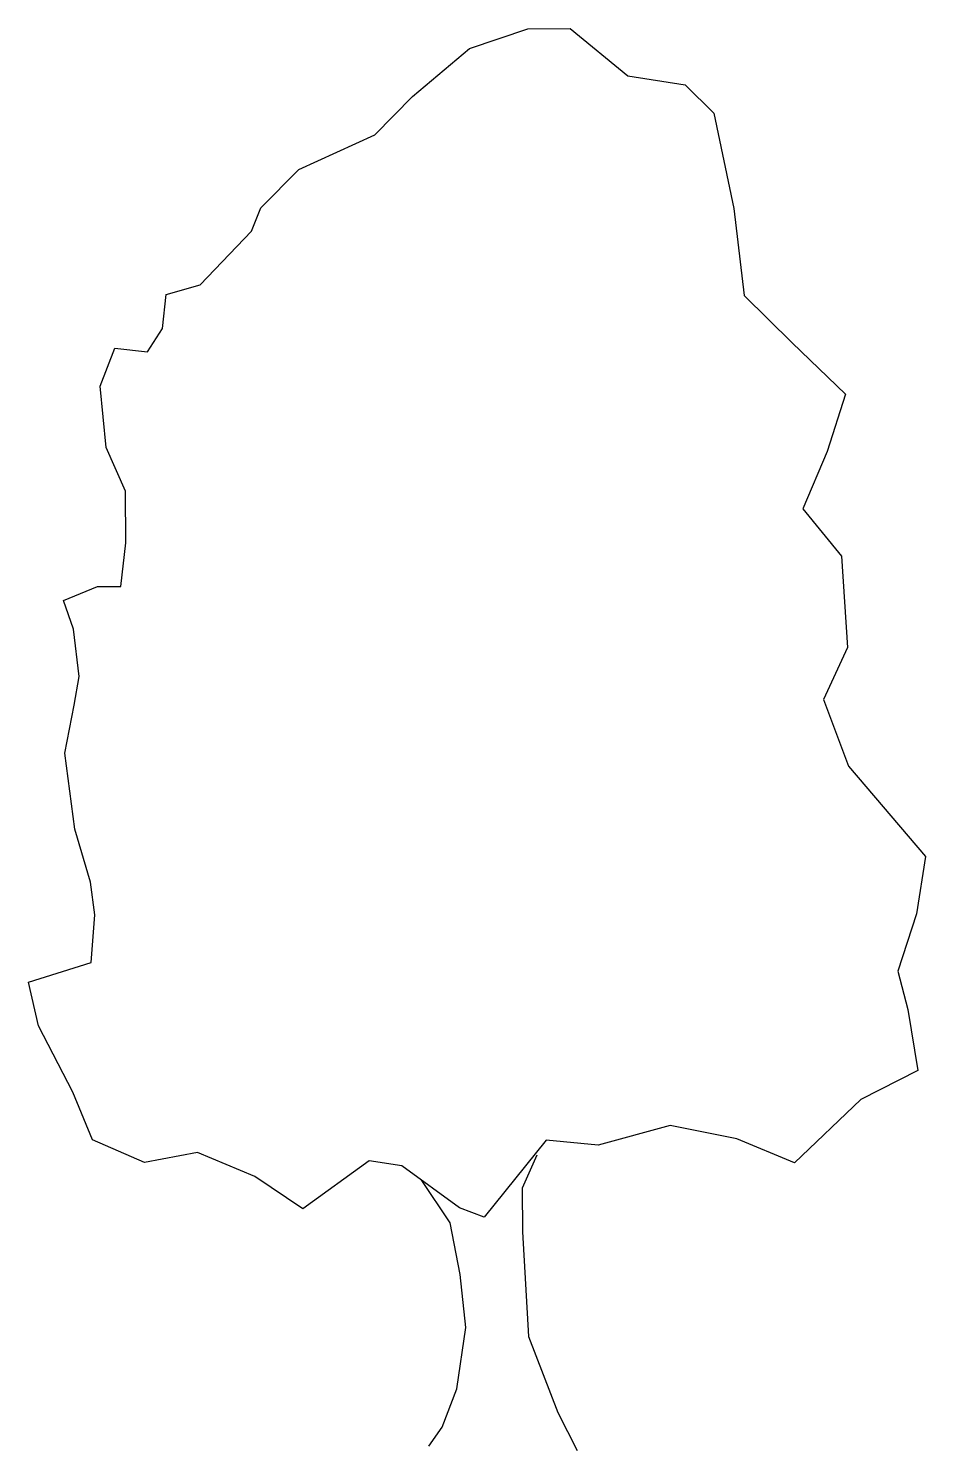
# Model space of a CAD drawing. Extents: x 114.22 to 115.19, y -28.31 to -26.76.
import ezdxf

# ---------------------------------------------------------------- set-up
doc = ezdxf.new("R2010")
doc.units = 0
doc.header["$LTSCALE"] = 100
doc.header["$MEASUREMENT"] = 0
doc.layers.add('P-ARVORE', color=2, linetype='CONTINUOUS')
doc.layers.add('VEG', color=2, linetype='CONTINUOUS')

# ---------------------------------------------------------------- blocks, each defined once
blk = doc.blocks.new('ARV101')
at = {"layer": 'VEG'}
for p, q in [((-0.1036, 4.6376), (0.0896, 4.7022)), ((0.0896, 4.7022), (0.2293, 4.7033)), ((0.2293, 4.7033), (0.4197, 4.5471)), ((-0.2916, 4.4785), (-0.1036, 4.6376)), ((0.4197, 4.5471), (0.6092, 4.517)), ((0.6092, 4.517), (0.7045, 4.4232)), ((-0.4167, 4.3513), (-0.2916, 4.4785)), ((0.7045, 4.4232), (0.77, 4.1083)), ((-0.6681, 4.2367), (-0.4167, 4.3513)), ((-0.7933, 4.1096), (-0.6681, 4.2367)), ((-0.8242, 4.0328), (-0.7933, 4.1096)), ((0.77, 4.1083), (0.8038, 3.8203)), ((-0.994, 3.8557), (-0.8242, 4.0328)), ((-1.119, 3.7106), (-1.1064, 3.8233)), ((-1.1064, 3.8233), (-0.994, 3.8557)), ((0.8038, 3.8203), (0.9627, 3.6638)), ((-1.168, 3.6336), (-1.119, 3.7106)), ((-1.3248, 3.5198), (-1.2762, 3.6463)), ((-1.2762, 3.6463), (-1.168, 3.6336)), ((0.9627, 3.6638), (1.1398, 3.494)), ((-1.3052, 3.3172), (-1.3248, 3.5198)), ((1.1398, 3.494), (1.0782, 3.3043)), ((-1.241, 3.1735), (-1.3052, 3.3172)), ((1.0782, 3.3043), (0.9986, 3.1145)), ((-1.2396, 3.0023), (-1.241, 3.1735)), ((0.9986, 3.1145), (1.126, 2.9578)), ((-1.2565, 2.858), (-1.2396, 3.0023)), ((1.126, 2.9578), (1.1463, 2.6561)), ((-1.4454, 2.8115), (-1.3331, 2.8574)), ((-1.3331, 2.8574), (-1.2565, 2.858)), ((-1.4131, 2.7171), (-1.4454, 2.8115)), ((-1.3939, 2.5596), (-1.4131, 2.7171)), ((1.1463, 2.6561), (1.0666, 2.4843)), ((-1.4111, 2.4649), (-1.3939, 2.5596)), ((-1.4414, 2.3069), (-1.4111, 2.4649)), ((1.0666, 2.4843), (1.1494, 2.2641)), ((-1.4079, 2.0549), (-1.4414, 2.3069)), ((1.1494, 2.2641), (1.404, 1.9643)), ((-1.357, 1.8796), (-1.4079, 2.0549)), ((1.404, 1.9643), (1.374, 1.7748)), ((-1.3426, 1.7716), (-1.357, 1.8796)), ((-1.3549, 1.6138), (-1.3426, 1.7716)), ((1.374, 1.7748), (1.3124, 1.5851)), ((-1.5617, 1.5491), (-1.3549, 1.6138)), ((1.3124, 1.5851), (1.3449, 1.4592)), ((-1.529, 1.4052), (-1.5617, 1.5491)), ((1.3449, 1.4592), (1.3781, 1.2568)), ((-1.4146, 1.1853), (-1.529, 1.4052)), ((1.3781, 1.2568), (1.1896, 1.1607)), ((-1.3503, 1.0282), (-1.4146, 1.1853)), ((1.1896, 1.1607), (0.9705, 0.9517)), ((0.5595, 1.0747), (0.3213, 1.0097)), ((0.7806, 1.0313), (0.5595, 1.0747)), ((-1.1785, 0.9529), (-1.3503, 1.0282)), ((0.1499, 1.0264), (-0.0553, 0.7725)), ((0.3213, 1.0097), (0.1499, 1.0264)), ((0.9705, 0.9517), (0.7806, 1.0313)), ((-1.0031, 0.9858), (-1.1785, 0.9529)), ((-0.8133, 0.9062), (-1.0031, 0.9858)), ((-0.4352, 0.9587), (-0.6547, 0.7993)), ((-0.327, 0.9416), (-0.4352, 0.9587)), ((-0.1367, 0.8034), (-0.327, 0.9416)), ((0.1188, 0.9766), (0.0701, 0.8681)), ((-0.6547, 0.7993), (-0.8133, 0.9062)), ((-0.1678, 0.7536), (-0.2635, 0.897)), ((0.0701, 0.8681), (0.0712, 0.7239)), ((-0.0553, 0.7725), (-0.1367, 0.8034)), ((-0.1349, 0.5826), (-0.1678, 0.7536)), ((0.0712, 0.7239), (0.0919, 0.3772)), ((-0.1155, 0.4071), (-0.1349, 0.5826)), ((-0.1455, 0.2041), (-0.1155, 0.4071)), ((0.0919, 0.3772), (0.1885, 0.1256)), ((-0.1941, 0.0776), (-0.1455, 0.2041)), ((0.1885, 0.1256), (0.2526, 0)), ((-0.2386, 0.0142), (-0.1941, 0.0776))]:
    blk.add_line(p, q, dxfattribs=at)

msp = doc.modelspace()

# ---------------------------------------------------------------- block references
at = {"layer": 'P-ARVORE', "linetype": 'CONTINUOUS', "xscale": 0.33, "yscale": 0.33, "zscale": 0.33}
msp.add_blockref('ARV101', (114.7306, -28.3101), dxfattribs=at)

doc.saveas('drawing.dxf')
